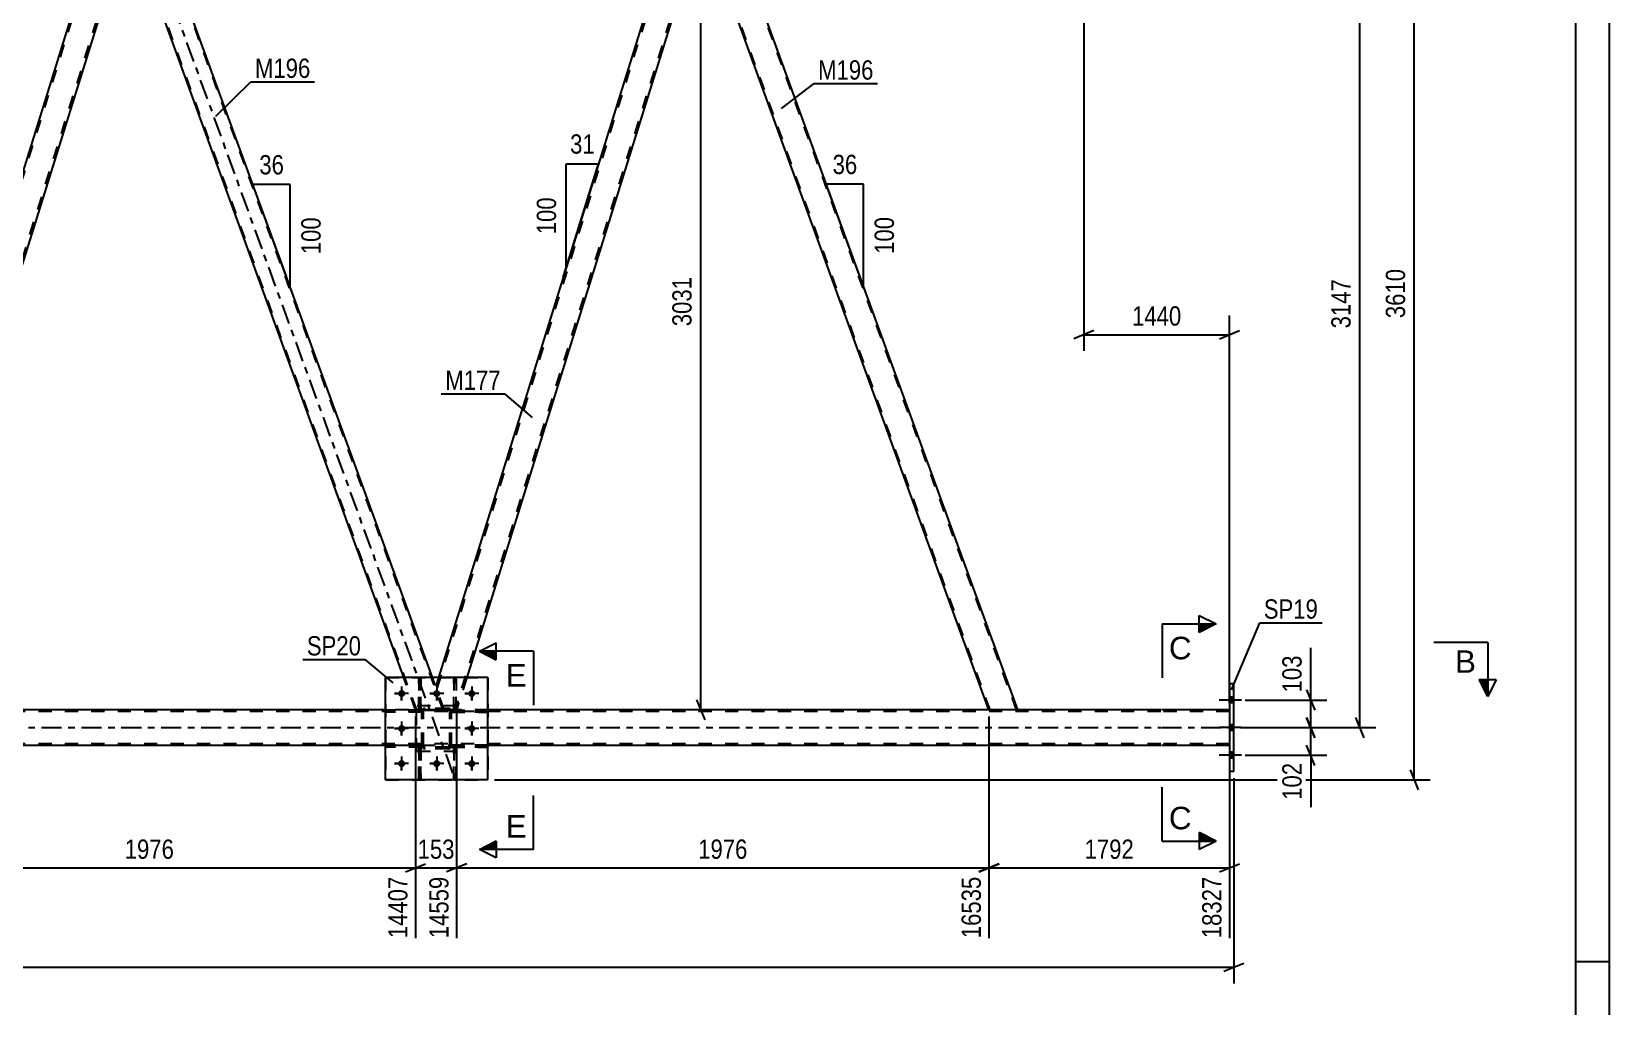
# Model space of a CAD drawing. Header units: millimetres. Extents: x 0 to 841, y 0 to 594.
# Drawn here: x 606.8 to 841, y 291.4 to 436.1 of the extents above; entities that cross this region are included whole.
import ezdxf

# ---------------------------------------------------------------- set-up
doc = ezdxf.new("R2010")
doc.units = ezdxf.units.MM
doc.linetypes.add('DXK_LINE_DOT2', pattern=[3.9198, 1.9599, -1.9599])
doc.linetypes.add('DXK_LINE_DOT3', pattern=[5.9187, 2.979, -0.9799, 0.9799, -0.9799])
doc.styles.add('Arial', font='ARIAL.TTF', dxfattribs={"height": 0.2})
doc.styles.add('Arial Narrow', font='ARIALN.TTF', dxfattribs={"height": 0.2})

# ---------------------------------------------------------------- blocks, each defined once
blk = doc.blocks.new('Unknown-814748510-1133')
at = {"color": 5, "linetype": 'Continuous'}
for p, q in [((841, 0), (841, 594)), ((836, 5), (836, 589)), ((841, 298), (836, 298))]:
    blk.add_line(p, q, dxfattribs=at)
blk = doc.blocks.new('Part-814748510-3382 - 3016')
at = {"color": 2, "linetype": 'Continuous'}
for p, q in [((709.03, 456.64), (704.77, 456.64)), ((753.15, 335.42), (709.03, 456.64)), ((748.89, 335.42), (706.3, 452.44))]:
    blk.add_line(p, q, dxfattribs=at)
at = {"color": 7, "linetype": 'DXK_LINE_DOT2'}
for p, q in [((704.77, 456.64), (706.3, 452.44)), ((749.06, 335.42), (704.94, 456.64)), ((752.98, 335.42), (708.86, 456.64)), ((748.89, 335.42), (753.15, 335.42))]:
    blk.add_line(p, q, dxfattribs=at)
blk = doc.blocks.new('Part-814748510-3115 - 3016')
at = {"color": 7, "linetype": 'DXK_LINE_DOT2'}
for p, q in [((674.5, 330.2), (669.1, 330.2)), ((669.1, 330.2), (669.1, 329.88)), ((669.1, 329.88), (674.5, 329.88)), ((669.7, 329.88), (669.7, 330.2)), ((674.5, 329.88), (674.5, 330.2))]:
    blk.add_line(p, q, dxfattribs=at)
blk = doc.blocks.new('Part-814748510-3243 - 3016')
at = {"color": 7, "linetype": 'DXK_LINE_DOT2'}
for p, q in [((664.57, 329.87), (664.25, 329.87)), ((664.25, 329.87), (664.25, 325.04)), ((664.25, 329.27), (664.57, 329.27)), ((664.57, 325.04), (664.57, 329.87)), ((664.25, 325.04), (664.57, 325.04))]:
    blk.add_line(p, q, dxfattribs=at)
blk = doc.blocks.new('Part-814748510-3356 - 3016')
at = {"color": 7, "linetype": 'DXK_LINE_DOT2'}
for p, q in [((669.45, 335.39), (669.45, 340.24)), ((669.45, 340.24), (669.77, 340.24)), ((669.77, 340.24), (669.77, 335.39)), ((669.45, 335.99), (669.77, 335.99)), ((669.77, 335.39), (669.45, 335.39))]:
    blk.add_line(p, q, dxfattribs=at)
blk = doc.blocks.new('Part-814748510-3350 - 3016')
at = {"color": 7, "linetype": 'DXK_LINE_DOT2'}
for p, q in [((669.45, 325.04), (669.45, 329.87)), ((669.45, 329.87), (669.77, 329.87)), ((669.45, 329.27), (669.77, 329.27)), ((669.77, 329.87), (669.77, 325.04)), ((669.77, 325.04), (669.45, 325.04))]:
    blk.add_line(p, q, dxfattribs=at)
blk = doc.blocks.new('Part-814748510-3233 - 3016')
at = {"color": 7, "linetype": 'DXK_LINE_DOT2'}
for p, q in [((664.7, 335.4), (659.3, 335.4)), ((659.3, 335.08), (659.3, 335.4)), ((664.7, 335.08), (659.3, 335.08)), ((664.1, 335.08), (664.1, 335.4)), ((664.7, 335.4), (664.7, 335.08))]:
    blk.add_line(p, q, dxfattribs=at)
blk = doc.blocks.new('Part-814748510-3234 - 3016')
at = {"color": 7, "linetype": 'DXK_LINE_DOT2'}
for p, q in [((664.7, 330.2), (659.3, 330.2)), ((659.3, 329.88), (659.3, 330.2)), ((664.7, 329.88), (659.3, 329.88)), ((664.1, 329.88), (664.1, 330.2)), ((664.7, 330.2), (664.7, 329.88))]:
    blk.add_line(p, q, dxfattribs=at)
blk = doc.blocks.new('Part-814748510-3237 - 3016')
at = {"color": 2, "linetype": 'Continuous'}
blk.add_line((664.57, 340.24), (664.25, 340.24), dxfattribs=at)
at = {"color": 7, "linetype": 'DXK_LINE_DOT2'}
for p, q in [((664.25, 340.24), (664.25, 335.39)), ((664.57, 335.39), (664.57, 340.24)), ((664.25, 335.99), (664.57, 335.99)), ((664.25, 335.39), (664.57, 335.39))]:
    blk.add_line(p, q, dxfattribs=at)
blk = doc.blocks.new('Part-814748510-3240 - 3016')
at = {"color": 2, "linetype": 'Continuous'}
blk.add_line((669.77, 340.24), (669.45, 340.24), dxfattribs=at)
at = {"color": 7, "linetype": 'DXK_LINE_DOT2'}
for p, q in [((669.45, 340.24), (669.45, 335.39)), ((669.77, 335.39), (669.77, 340.24)), ((669.45, 335.99), (669.77, 335.99)), ((669.45, 335.39), (669.77, 335.39))]:
    blk.add_line(p, q, dxfattribs=at)
blk = doc.blocks.new('Part-814748510-3244 - 3016')
at = {"color": 7, "linetype": 'DXK_LINE_DOT2'}
for p, q in [((674.5, 335.4), (669.1, 335.4)), ((669.1, 335.4), (669.1, 335.08)), ((669.1, 335.08), (674.5, 335.08)), ((669.7, 335.08), (669.7, 335.4)), ((674.5, 335.08), (674.5, 335.4))]:
    blk.add_line(p, q, dxfattribs=at)
blk = doc.blocks.new('Part-814748510-3249 - 3016')
at = {"color": 2, "linetype": 'Continuous'}
for p, q in [((674.5, 340.24), (659.3, 340.24)), ((659.3, 325.04), (659.3, 340.24)), ((674.5, 325.04), (674.5, 340.24)), ((674.5, 325.04), (659.3, 325.04))]:
    blk.add_line(p, q, dxfattribs=at)
blk = doc.blocks.new('Part-814748510-3250 - 3016')
at = {"color": 7, "linetype": 'DXK_LINE_DOT2'}
for p, q in [((669.1, 335.08), (669.1, 335.4)), ((669.1, 335.4), (674.5, 335.4)), ((674.5, 335.08), (669.1, 335.08)), ((669.7, 335.08), (669.7, 335.4)), ((674.5, 335.4), (674.5, 335.08))]:
    blk.add_line(p, q, dxfattribs=at)
blk = doc.blocks.new('Bolt-814748510-3251 - 3016')
at = {"linetype": 'Continuous'}
for points in [[(784.6, 337.32), (784.6, 336.44), (785.24, 336.44), (785.24, 337.32)], [(784.6, 337.32), (784.6, 336.44), (785.24, 336.44), (785.24, 337.32)], [(784.6, 337.32), (784.6, 336.44), (785.24, 336.44), (785.24, 337.32)], [(784.6, 333.22), (784.6, 332.34), (785.24, 332.34), (785.24, 333.22)], [(784.6, 333.22), (784.6, 332.34), (785.24, 332.34), (785.24, 333.22)], [(784.6, 329.12), (784.6, 328.24), (785.24, 328.24), (785.24, 329.12)], [(784.6, 329.12), (784.6, 328.24), (785.24, 328.24), (785.24, 329.12)], [(784.6, 329.12), (784.6, 328.24), (785.24, 328.24), (785.24, 329.12)]]:
    blk.add_hatch(color=1, dxfattribs=at).paths.add_polyline_path(points)
at = {"color": 1, "linetype": 'Continuous'}
for p, q in [((785.24, 337.32), (784.6, 337.32)), ((785.24, 337.32), (784.6, 337.32)), ((785.24, 337.32), (784.6, 337.32)), ((786.4, 336.88), (783.08, 336.88)), ((786.4, 336.88), (783.08, 336.88)), ((786.4, 336.88), (783.08, 336.88)), ((785.24, 336.44), (784.6, 336.44)), ((785.24, 336.44), (784.6, 336.44)), ((785.24, 336.44), (784.6, 336.44)), ((786.4, 332.78), (783.08, 332.78)), ((786.4, 332.78), (783.08, 332.78)), ((785.24, 333.22), (784.6, 333.22)), ((785.24, 333.22), (784.6, 333.22)), ((785.24, 332.34), (784.6, 332.34)), ((785.24, 332.34), (784.6, 332.34)), ((786.4, 328.68), (783.08, 328.68)), ((786.4, 328.68), (783.08, 328.68)), ((786.4, 328.68), (783.08, 328.68)), ((785.24, 329.12), (784.6, 329.12)), ((785.24, 329.12), (784.6, 329.12)), ((785.24, 329.12), (784.6, 329.12)), ((785.24, 328.24), (784.6, 328.24)), ((785.24, 328.24), (784.6, 328.24)), ((785.24, 328.24), (784.6, 328.24))]:
    blk.add_line(p, q, dxfattribs=at)
blk = doc.blocks.new('Part-814748510-3259 - 3016')
at = {"color": 7, "linetype": 'DXK_LINE_DOT3'}
blk.add_line((669.31, 326.02), (618.35, 466.04), dxfattribs=at)
at = {"color": 2, "linetype": 'Continuous'}
for p, q in [((623.89, 456.64), (619.64, 456.64)), ((666.26, 340.24), (623.89, 456.64)), ((662.01, 340.24), (621.17, 452.44))]:
    blk.add_line(p, q, dxfattribs=at)
at = {"color": 7, "linetype": 'DXK_LINE_DOT2'}
for p, q in [((619.64, 456.64), (621.17, 452.44)), ((663.93, 335.42), (619.81, 456.64)), ((667.85, 335.42), (623.72, 456.64)), ((663.76, 335.42), (662.01, 340.24)), ((668.02, 335.42), (666.26, 340.24)), ((668.02, 335.42), (663.76, 335.42))]:
    blk.add_line(p, q, dxfattribs=at)
blk = doc.blocks.new('Part-814748510-3260 - 3016')
at = {"color": 7, "linetype": 'DXK_LINE_DOT2'}
for p, q in [((664.7, 335.4), (659.3, 335.4)), ((659.3, 335.4), (659.3, 335.08)), ((664.7, 335.08), (659.3, 335.08)), ((664.1, 335.08), (664.1, 335.4)), ((664.7, 335.08), (664.7, 335.4))]:
    blk.add_line(p, q, dxfattribs=at)
blk = doc.blocks.new('Part-814748510-3265 - 3016')
at = {"color": 7, "linetype": 'DXK_LINE_DOT2'}
for p, q in [((669.1, 329.88), (669.1, 330.2)), ((669.1, 330.2), (674.5, 330.2)), ((674.5, 329.88), (669.1, 329.88)), ((669.7, 329.88), (669.7, 330.2)), ((674.5, 330.2), (674.5, 329.88))]:
    blk.add_line(p, q, dxfattribs=at)
blk = doc.blocks.new('Part-814748510-3266 - 3016')
at = {"color": 7, "linetype": 'DXK_LINE_DOT2'}
for p, q in [((659.3, 340.24), (674.5, 340.24)), ((659.3, 340.24), (659.3, 325.04)), ((674.5, 340.24), (674.5, 325.04)), ((659.3, 325.04), (674.5, 325.04))]:
    blk.add_line(p, q, dxfattribs=at)
blk = doc.blocks.new('Part-814748510-3294 - 3016')
at = {"color": 7, "linetype": 'DXK_LINE_DOT2'}
for p, q in [((774.38, 335.18), (99.23, 335.18)), ((674.5, 335.42), (659.3, 335.42)), ((784.6, 335.18), (774.48, 335.18)), ((784.6, 335.42), (784.6, 330.14)), ((774.38, 330.38), (99.23, 330.38)), ((784.6, 330.38), (774.48, 330.38)), ((674.5, 330.14), (659.3, 330.14))]:
    blk.add_line(p, q, dxfattribs=at)
at = {"color": 2, "linetype": 'Continuous'}
for p, q in [((659.3, 335.42), (504.23, 335.42)), ((774.38, 335.42), (674.5, 335.42)), ((784.6, 335.42), (774.48, 335.42)), ((659.3, 330.14), (504.23, 330.14)), ((774.38, 330.14), (674.5, 330.14)), ((784.6, 330.14), (774.48, 330.14))]:
    blk.add_line(p, q, dxfattribs=at)
at = {"color": 7, "linetype": 'DXK_LINE_DOT3'}
for p, q in [((99.23, 332.78), (774.38, 332.78)), ((774.48, 332.78), (784.6, 332.78))]:
    blk.add_line(p, q, dxfattribs=at)
blk = doc.blocks.new('Part-814748510-3430 - 3016')
at = {"color": 2, "linetype": 'Continuous'}
for p, q in [((785.24, 339.28), (784.6, 339.28)), ((784.6, 339.28), (784.6, 326.28)), ((785.24, 326.28), (785.24, 339.28)), ((785.24, 326.28), (784.6, 326.28))]:
    blk.add_line(p, q, dxfattribs=at)
blk = doc.blocks.new('Part-814748510-3310 - 3016')
at = {"color": 7, "linetype": 'DXK_LINE_DOT2'}
for p, q in [((664.7, 330.2), (659.3, 330.2)), ((659.3, 330.2), (659.3, 329.88)), ((664.7, 329.88), (659.3, 329.88)), ((664.1, 329.88), (664.1, 330.2)), ((664.7, 329.88), (664.7, 330.2))]:
    blk.add_line(p, q, dxfattribs=at)
blk = doc.blocks.new('Part-814748510-3336 - 3016')
at = {"color": 7, "linetype": 'DXK_LINE_DOT2'}
for p, q in [((664.7, 335.16), (664.74, 335.34)), ((664.74, 335.34), (664.7, 335.16)), ((664.7, 330.12), (664.7, 335.16)), ((664.94, 335.16), (664.96, 335.25)), ((664.94, 330.12), (664.94, 335.16)), ((664.96, 335.25), (665.01, 335.33)), ((665, 335.6), (665.18, 335.64)), ((665.18, 335.64), (665, 335.6)), ((665.01, 335.33), (665.09, 335.38)), ((665.09, 335.38), (665.18, 335.4)), ((668.62, 335.64), (665.18, 335.64)), ((665.18, 335.4), (668.62, 335.4)), ((668.62, 335.64), (668.8, 335.6)), ((668.8, 335.6), (668.62, 335.64)), ((668.62, 335.4), (668.71, 335.38)), ((668.71, 335.38), (668.79, 335.33)), ((668.79, 335.33), (668.84, 335.25)), ((668.84, 335.25), (668.86, 335.16)), ((668.86, 330.12), (668.86, 335.16)), ((669.06, 335.34), (669.1, 335.16)), ((669.1, 335.16), (669.06, 335.34)), ((669.1, 330.12), (669.1, 335.16)), ((664.74, 329.93), (664.7, 330.12)), ((664.7, 330.12), (664.74, 329.93)), ((664.96, 330.03), (664.94, 330.12)), ((665.01, 329.95), (664.96, 330.03)), ((665.18, 329.64), (665, 329.67)), ((665, 329.67), (665.18, 329.64)), ((665.09, 329.9), (665.01, 329.95)), ((665.18, 329.88), (665.09, 329.9)), ((668.62, 329.88), (665.18, 329.88)), ((668.62, 329.64), (665.18, 329.64)), ((668.71, 329.9), (668.62, 329.88)), ((668.8, 329.67), (668.62, 329.64)), ((668.62, 329.64), (668.8, 329.67)), ((668.79, 329.95), (668.71, 329.9)), ((668.84, 330.03), (668.79, 329.95)), ((668.86, 330.12), (668.84, 330.03)), ((669.1, 330.12), (669.06, 329.93)), ((669.06, 329.93), (669.1, 330.12))]:
    blk.add_line(p, q, dxfattribs=at)
at = {"color": 7, "linetype": 'DXK_LINE_DOT3'}
blk.add_line((666.9, 332.64), (666.9, 332.64), dxfattribs=at)
at = {"color": 7, "linetype": 'DXK_LINE_DOT2'}
for centre, start, end in [((665.18, 335.16), 112.5, 157.5), ((665.18, 335.16), 112.5, 157.5), ((668.62, 335.16), 22.5, 67.5), ((668.62, 335.16), 22.5, 67.5), ((665.18, 330.12), 202.5, 247.5), ((665.18, 330.12), 202.5, 247.5), ((668.62, 330.12), 292.5, 337.5), ((668.62, 330.12), 292.5, 337.5)]:
    blk.add_arc(centre, 0.48, start, end, dxfattribs=at)
blk = doc.blocks.new('Part-814748510-3353 - 3016')
at = {"color": 7, "linetype": 'DXK_LINE_DOT2'}
for p, q in [((664.25, 325.04), (664.25, 329.87)), ((664.25, 329.87), (664.57, 329.87)), ((664.25, 329.27), (664.57, 329.27)), ((664.57, 329.87), (664.57, 325.04)), ((664.57, 325.04), (664.25, 325.04))]:
    blk.add_line(p, q, dxfattribs=at)
blk = doc.blocks.new('Part-814748510-3359 - 3016')
at = {"color": 7, "linetype": 'DXK_LINE_DOT2'}
for p, q in [((664.25, 335.39), (664.25, 340.24)), ((664.25, 340.24), (664.57, 340.24)), ((664.57, 340.24), (664.57, 335.39)), ((664.25, 335.99), (664.57, 335.99)), ((664.57, 335.39), (664.25, 335.39))]:
    blk.add_line(p, q, dxfattribs=at)
blk = doc.blocks.new('Part-814748510-3377 - 3016')
at = {"color": 2, "linetype": 'Continuous'}
for p, q in [((618.32, 456.64), (581.62, 338.89)), ((619.64, 456.64), (618.32, 456.64)), ((621.17, 452.44), (619.64, 456.64)), ((621.19, 452.39), (584.73, 335.42)), ((582.88, 335.42), (581.64, 338.84))]:
    blk.add_line(p, q, dxfattribs=at)
at = {"color": 7, "linetype": 'DXK_LINE_DOT2'}
for p, q in [((618.57, 456.64), (581.75, 338.52)), ((621.05, 452.76), (584.47, 335.42)), ((621.19, 452.39), (621.17, 452.44)), ((621.19, 452.39), (621.17, 452.44)), ((581.62, 338.89), (581.64, 338.84)), ((584.73, 335.42), (582.88, 335.42))]:
    blk.add_line(p, q, dxfattribs=at)
blk = doc.blocks.new('Part-814748510-3392 - 3016')
at = {"color": 7, "linetype": 'DXK_LINE_DOT2'}
for p, q in [((703.71, 456.64), (666.89, 338.52)), ((706.18, 452.76), (669.61, 335.42)), ((706.32, 452.39), (706.3, 452.44)), ((706.32, 452.39), (706.3, 452.44)), ((667.17, 340.24), (666.75, 338.89)), ((671.36, 340.24), (669.86, 335.42)), ((668.02, 335.42), (666.75, 338.89)), ((669.86, 335.42), (668.02, 335.42))]:
    blk.add_line(p, q, dxfattribs=at)
at = {"color": 2, "linetype": 'Continuous'}
for p, q in [((703.45, 456.64), (667.17, 340.24)), ((704.77, 456.64), (703.45, 456.64)), ((706.3, 452.44), (704.77, 456.64)), ((706.32, 452.39), (671.36, 340.24))]:
    blk.add_line(p, q, dxfattribs=at)
blk = doc.blocks.new('Part-814748510-3422 - 3016')
at = {"color": 7, "linetype": 'DXK_LINE_DOT2'}
for p, q in [((664.7, 335.18), (664.74, 335.34)), ((664.74, 335.34), (664.7, 335.18)), ((664.7, 335.16), (664.7, 335.18)), ((664.7, 335.18), (664.7, 335.16)), ((664.7, 330.12), (664.7, 335.16)), ((664.94, 335.16), (664.96, 335.25)), ((664.94, 335.18), (664.94, 335.16)), ((664.94, 330.12), (664.94, 335.16)), ((664.96, 335.25), (665.01, 335.33)), ((665, 335.6), (665.18, 335.64)), ((665.18, 335.64), (665, 335.6)), ((665.01, 335.33), (665.09, 335.38)), ((665.09, 335.38), (665.18, 335.4)), ((668.62, 335.64), (665.18, 335.64)), ((665.18, 335.4), (668.62, 335.4)), ((668.62, 335.64), (668.8, 335.6)), ((668.8, 335.6), (668.62, 335.64)), ((668.62, 335.4), (668.71, 335.38)), ((668.71, 335.38), (668.79, 335.33)), ((668.79, 335.33), (668.84, 335.25)), ((668.86, 335.16), (668.84, 335.25)), ((668.85, 335.18), (668.86, 335.16)), ((668.86, 330.12), (668.86, 335.16)), ((669.06, 335.34), (669.09, 335.18)), ((669.09, 335.18), (669.06, 335.34)), ((669.09, 335.18), (669.1, 335.16)), ((669.1, 335.16), (669.09, 335.18)), ((669.1, 330.12), (669.1, 335.16)), ((664.74, 329.93), (664.7, 330.12)), ((664.7, 330.12), (664.74, 329.93)), ((664.96, 330.03), (664.94, 330.12)), ((665.01, 329.95), (664.96, 330.03)), ((665.18, 329.64), (665, 329.67)), ((665, 329.67), (665.18, 329.64)), ((665.09, 329.9), (665.01, 329.95)), ((665.18, 329.88), (665.09, 329.9)), ((668.62, 329.88), (665.18, 329.88)), ((668.62, 329.64), (665.18, 329.64)), ((668.71, 329.9), (668.62, 329.88)), ((668.8, 329.67), (668.62, 329.64)), ((668.62, 329.64), (668.8, 329.67)), ((668.79, 329.95), (668.71, 329.9)), ((668.84, 330.03), (668.79, 329.95)), ((668.86, 330.12), (668.84, 330.03)), ((669.1, 330.12), (669.06, 329.93)), ((669.06, 329.93), (669.1, 330.12))]:
    blk.add_line(p, q, dxfattribs=at)
at = {"color": 7, "linetype": 'DXK_LINE_DOT3'}
blk.add_line((666.9, 332.64), (666.9, 332.64), dxfattribs=at)
at = {"color": 7, "linetype": 'DXK_LINE_DOT2'}
for centre, start, end in [((665.18, 335.16), 112.5, 157.5), ((665.18, 335.16), 112.5, 157.5), ((668.62, 335.16), 22.5, 67.5), ((668.62, 335.16), 22.5, 67.5), ((665.18, 330.12), 202.5, 247.5), ((665.18, 330.12), 202.5, 247.5), ((668.62, 330.12), 292.5, 337.5), ((668.62, 330.12), 292.5, 337.5)]:
    blk.add_arc(centre, 0.48, start, end, dxfattribs=at)
blk = doc.blocks.new('Part-814748510-3423 - 3016')
at = {"color": 7, "linetype": 'DXK_LINE_DOT2'}
for p, q in [((669.9, 336.04), (663.9, 336.04)), ((663.9, 329.24), (663.9, 336.04)), ((669.9, 329.24), (669.9, 336.04)), ((669.9, 329.24), (663.9, 329.24))]:
    blk.add_line(p, q, dxfattribs=at)
blk = doc.blocks.new('Part-814748510-3424 - 3016')
at = {"color": 7, "linetype": 'DXK_LINE_DOT2'}
for p, q in [((669.9, 336.04), (663.9, 336.04)), ((663.9, 329.24), (663.9, 336.04)), ((669.9, 329.24), (669.9, 336.04)), ((669.9, 329.24), (663.9, 329.24))]:
    blk.add_line(p, q, dxfattribs=at)
blk = doc.blocks.new('Bolt-814748510-3434 - 3016')
at = {"color": 1, "linetype": 'Continuous'}
for p, q in [((660.66, 337.84), (661.35, 337.84)), ((661.7, 338.88), (661.7, 338.19)), ((661.7, 336.8), (661.7, 337.49)), ((662.74, 337.84), (662.05, 337.84)), ((665.86, 337.84), (666.55, 337.84)), ((666.9, 338.88), (666.9, 338.19)), ((666.9, 336.8), (666.9, 337.49)), ((667.94, 337.84), (667.25, 337.84)), ((671.06, 337.84), (671.75, 337.84)), ((672.1, 338.88), (672.1, 338.19)), ((672.1, 336.8), (672.1, 337.49)), ((673.14, 337.84), (672.45, 337.84)), ((660.66, 332.64), (661.35, 332.64)), ((661.7, 333.68), (661.7, 332.99)), ((662.74, 332.64), (662.05, 332.64)), ((671.06, 332.64), (671.75, 332.64)), ((672.1, 333.68), (672.1, 332.99)), ((673.14, 332.64), (672.45, 332.64)), ((661.7, 331.6), (661.7, 332.29)), ((672.1, 331.6), (672.1, 332.29)), ((661.7, 328.48), (661.7, 327.79)), ((666.9, 328.48), (666.9, 327.79)), ((672.1, 328.48), (672.1, 327.79)), ((660.66, 327.44), (661.35, 327.44)), ((661.7, 326.4), (661.7, 327.09)), ((662.74, 327.44), (662.05, 327.44)), ((665.86, 327.44), (666.55, 327.44)), ((666.9, 326.4), (666.9, 327.09)), ((667.94, 327.44), (667.25, 327.44)), ((671.06, 327.44), (671.75, 327.44)), ((672.1, 326.4), (672.1, 327.09)), ((673.14, 327.44), (672.45, 327.44))]:
    blk.add_line(p, q, dxfattribs=at)
blk = doc.blocks.new('Bolt-814748510-3435 - 3016')
at = {"linetype": 'Continuous'}
for points in [[(662.22, 337.84, -1), (661.18, 337.84, -1)], [(667.42, 337.84, -1), (666.38, 337.84, -1)], [(672.62, 337.84, -1), (671.58, 337.84, -1)], [(662.22, 332.64, -1), (661.18, 332.64, -1)], [(672.62, 332.64, -1), (671.58, 332.64, -1)], [(662.22, 327.44, -1), (661.18, 327.44, -1)], [(667.42, 327.44, -1), (666.38, 327.44, -1)], [(672.62, 327.44, -1), (671.58, 327.44, -1)]]:
    blk.add_hatch(color=1, dxfattribs=at).paths.add_polyline_path(points)
at = {"color": 1, "linetype": 'Continuous'}
for p, q in [((662.74, 337.84), (660.66, 337.84)), ((661.7, 338.88), (661.7, 336.8)), ((667.94, 337.84), (665.86, 337.84)), ((666.9, 338.88), (666.9, 336.8)), ((673.14, 337.84), (671.06, 337.84)), ((672.1, 338.88), (672.1, 336.8)), ((662.74, 332.64), (660.66, 332.64)), ((661.7, 333.68), (661.7, 331.6)), ((673.14, 332.64), (671.06, 332.64)), ((672.1, 333.68), (672.1, 331.6)), ((661.7, 328.48), (661.7, 326.4)), ((666.9, 328.48), (666.9, 326.4)), ((672.1, 328.48), (672.1, 326.4)), ((662.74, 327.44), (660.66, 327.44)), ((667.94, 327.44), (665.86, 327.44)), ((673.14, 327.44), (671.06, 327.44))]:
    blk.add_line(p, q, dxfattribs=at)
blk = doc.blocks.new('Part-814748510-3438 - 3016')
at = {"color": 7, "linetype": 'DXK_LINE_DOT2'}
for p, q in [((669.77, 329.87), (669.45, 329.87)), ((669.45, 329.87), (669.45, 325.04)), ((669.45, 329.27), (669.77, 329.27)), ((669.77, 325.04), (669.77, 329.87)), ((669.45, 325.04), (669.77, 325.04))]:
    blk.add_line(p, q, dxfattribs=at)
blk = doc.blocks.new('AngleDimension-814748510-16600 - 3016')
at = {"color": 7, "linetype": 'Continuous'}
for p, q in [((644.6, 399.75), (639.63, 413.42)), ((645.17, 413.42), (639.63, 413.42)), ((645.17, 398.2), (639.63, 413.42)), ((645.17, 398.2), (645.17, 413.42))]:
    blk.add_line(p, q, dxfattribs=at)
at = {"color": 0}
for points in [[(644.82, 414.32), (644.82, 418.52), (639.97, 418.52), (639.97, 414.32)], [(650.27, 409.15), (646.07, 409.15), (646.07, 402.47), (650.27, 402.47)]]:
    blk.add_wipeout(points, dxfattribs=at)
at = {"color": 3, "style": 'Arial Narrow'}
blk.add_text('36', height=2.863, dxfattribs=at).set_placement((640.57, 414.92))
blk.add_text('100', height=2.863, rotation=90.0002, dxfattribs=at).set_placement((649.67, 403.07))
blk = doc.blocks.new('StraightDimension-814748510-3924 - 3016')
at = {"color": 7, "linetype": 'Continuous'}
for p, q in [((663.76, 334.42), (663.76, 301.52)), ((669.86, 334.42), (669.86, 301.52)), ((662.26, 311.36), (665.26, 312.56)), ((663.76, 311.96), (669.86, 311.96)), ((671.36, 312.56), (668.36, 311.36))]:
    blk.add_line(p, q, dxfattribs=at)
at = {"color": 0}
blk.add_wipeout([(670.15, 312.71), (670.15, 316.91), (663.47, 316.91), (663.47, 312.71)], dxfattribs=at)
at = {"color": 0, "linetype": 'Continuous'}
blk.add_wipeout([(669.26, 311.26), (665.06, 311.26), (665.06, 300.92), (669.26, 300.92)], dxfattribs=at)
at = {"color": 3, "style": 'Arial Narrow'}
blk.add_text('153', height=2.863, dxfattribs=at).set_placement((664.07, 313.31))
at = {"color": 3, "linetype": 'Continuous', "style": 'Arial Narrow'}
blk.add_text('14559', height=2.863, rotation=90.0002, dxfattribs=at).set_placement((668.66, 301.52))
blk = doc.blocks.new('AngleDimension-814748510-16614 - 3016')
at = {"color": 7, "linetype": 'Continuous'}
for p, q in [((730.28, 413.47), (724.74, 413.47)), ((730.28, 398.25), (724.74, 413.47)), ((730.28, 398.25), (730.28, 413.47)), ((731.13, 395.92), (730.28, 398.25))]:
    blk.add_line(p, q, dxfattribs=at)
at = {"color": 0}
for points in [[(729.94, 414.37), (729.94, 418.57), (725.08, 418.57), (725.08, 414.37)], [(735.38, 409.2), (731.18, 409.2), (731.18, 402.52), (735.38, 402.52)]]:
    blk.add_wipeout(points, dxfattribs=at)
at = {"color": 3, "style": 'Arial Narrow'}
blk.add_text('36', height=2.863, dxfattribs=at).set_placement((725.68, 414.97))
blk.add_text('100', height=2.863, rotation=90.0002, dxfattribs=at).set_placement((734.78, 403.12))
blk = doc.blocks.new('AngleDimension-814748510-3532 - 3016')
at = {"color": 7, "linetype": 'Continuous'}
for p, q in [((686.12, 416.5), (690.94, 416.5)), ((686.12, 401.04), (690.94, 416.5)), ((686.12, 401.04), (686.12, 416.5)), ((685.69, 399.64), (686.12, 401.04))]:
    blk.add_line(p, q, dxfattribs=at)
at = {"color": 0}
for points in [[(690.96, 417.4), (690.96, 421.6), (686.11, 421.6), (686.11, 417.4)], [(685.22, 412.11), (681.02, 412.11), (681.02, 405.43), (685.22, 405.43)]]:
    blk.add_wipeout(points, dxfattribs=at)
at = {"color": 3, "style": 'Arial Narrow'}
blk.add_text('31', height=2.863, dxfattribs=at).set_placement((686.71, 418))
blk.add_text('100', height=2.863, rotation=90.0002, dxfattribs=at).set_placement((684.62, 406.03))
blk = doc.blocks.new('StraightDimension-814748510-17336 - 3016')
at = {"color": 7, "linetype": 'Continuous'}
for p, q in [((796.05, 338.38), (797.25, 335.38)), ((786.93, 336.88), (799.05, 336.88)), ((796.65, 332.78), (796.65, 336.88)), ((786.93, 332.78), (799.05, 332.78)), ((797.25, 331.28), (796.05, 334.28))]:
    blk.add_line(p, q, dxfattribs=at)
at = {"color": 0}
blk.add_wipeout([(795.9, 344.09), (791.7, 344.09), (791.7, 337.41), (795.9, 337.41)], dxfattribs=at)
at = {"color": 7, "linetype": 'Continuous'}
blk.add_line((796.65, 336.88), (796.65, 344.62), dxfattribs=at)
blk.add_line((796.65, 336.88), (796.65, 344.62), dxfattribs=at)
at = {"color": 3, "style": 'Arial Narrow'}
blk.add_text('103', height=2.863, rotation=90.0002, dxfattribs=at).set_placement((795.3, 338.01))
blk = doc.blocks.new('StraightDimension-814748510-3702 - 3016')
at = {"color": 7, "linetype": 'Continuous'}
for p, q in [((804.52, 457.14), (803.32, 460.14)), ((764.62, 458.64), (806.32, 458.64)), ((803.92, 332.78), (803.92, 458.64)), ((786.24, 332.78), (806.32, 332.78)), ((803.32, 334.28), (804.52, 331.28))]:
    blk.add_line(p, q, dxfattribs=at)
at = {"color": 0}
blk.add_wipeout([(803.17, 399.97), (798.97, 399.97), (798.97, 391.46), (803.17, 391.46)], dxfattribs=at)
at = {"color": 3, "style": 'Arial Narrow'}
blk.add_text('3147', height=2.863, rotation=90.0002, dxfattribs=at).set_placement((802.57, 392.06))
blk = doc.blocks.new('StraightDimension-814748510-3905 - 3016')
at = {"color": 7, "linetype": 'Continuous'}
for p, q in [((584.73, 334.42), (584.73, 301.52)), ((663.76, 334.42), (663.76, 301.52)), ((586.23, 312.56), (583.23, 311.36)), ((584.73, 311.96), (663.76, 311.96)), ((662.26, 311.36), (665.26, 312.56))]:
    blk.add_line(p, q, dxfattribs=at)
at = {"color": 0}
blk.add_wipeout([(628.5, 312.71), (628.5, 316.91), (619.99, 316.91), (619.99, 312.71)], dxfattribs=at)
at = {"color": 0, "linetype": 'Continuous'}
blk.add_wipeout([(663.16, 311.26), (658.96, 311.26), (658.96, 300.92), (663.16, 300.92)], dxfattribs=at)
at = {"color": 3, "style": 'Arial Narrow'}
blk.add_text('1976', height=2.863, dxfattribs=at).set_placement((620.59, 313.31))
at = {"color": 3, "linetype": 'Continuous', "style": 'Arial Narrow'}
blk.add_text('14407', height=2.863, rotation=90.0002, dxfattribs=at).set_placement((662.56, 301.52))
blk = doc.blocks.new('StraightDimension-814748510-3943 - 3016')
at = {"color": 7, "linetype": 'Continuous'}
for p, q in [((669.86, 334.42), (669.86, 301.52)), ((748.89, 334.42), (748.89, 301.52)), ((671.36, 312.56), (668.36, 311.36)), ((669.86, 311.96), (748.89, 311.96)), ((747.39, 311.36), (750.39, 312.56))]:
    blk.add_line(p, q, dxfattribs=at)
at = {"color": 0}
blk.add_wipeout([(713.63, 312.71), (713.63, 316.91), (705.12, 316.91), (705.12, 312.71)], dxfattribs=at)
at = {"color": 0, "linetype": 'Continuous'}
blk.add_wipeout([(748.29, 311.26), (744.09, 311.26), (744.09, 300.92), (748.29, 300.92)], dxfattribs=at)
at = {"color": 3, "style": 'Arial Narrow'}
blk.add_text('1976', height=2.863, dxfattribs=at).set_placement((705.72, 313.31))
at = {"color": 3, "linetype": 'Continuous', "style": 'Arial Narrow'}
blk.add_text('16535', height=2.863, rotation=90.0002, dxfattribs=at).set_placement((747.69, 301.52))
blk = doc.blocks.new('StraightDimension-814748510-3962 - 3016')
at = {"color": 7, "linetype": 'Continuous'}
for p, q in [((748.89, 334.42), (748.89, 301.52)), ((784.6, 329.14), (784.6, 301.52)), ((750.39, 312.56), (747.39, 311.36)), ((748.89, 311.96), (784.6, 311.96)), ((783.1, 311.36), (786.1, 312.56))]:
    blk.add_line(p, q, dxfattribs=at)
at = {"color": 0}
blk.add_wipeout([(771, 312.71), (771, 316.91), (762.49, 316.91), (762.49, 312.71)], dxfattribs=at)
at = {"color": 0, "linetype": 'Continuous'}
blk.add_wipeout([(784, 311.26), (779.8, 311.26), (779.8, 300.92), (784, 300.92)], dxfattribs=at)
at = {"color": 3, "style": 'Arial Narrow'}
blk.add_text('1792', height=2.863, dxfattribs=at).set_placement((763.09, 313.31))
at = {"color": 3, "linetype": 'Continuous', "style": 'Arial Narrow'}
blk.add_text('18327', height=2.863, rotation=90.0002, dxfattribs=at).set_placement((783.4, 301.52))
blk = doc.blocks.new('StraightDimension-814748510-4030 - 3016')
at = {"color": 7, "linetype": 'Continuous'}
for p, q in [((785.24, 325.28), (785.24, 294.81)), ((783.74, 296.61), (786.74, 297.81)), ((47.5, 297.21), (785.24, 297.21))]:
    blk.add_line(p, q, dxfattribs=at)
blk = doc.blocks.new('StraightDimension-814748510-4041 - 3016')
at = {"color": 7, "linetype": 'Continuous'}
for p, q in [((762.98, 455.64), (762.98, 388.72)), ((784.6, 336.42), (784.6, 393.97)), ((764.48, 391.72), (761.48, 390.52)), ((783.1, 390.52), (786.1, 391.72)), ((762.98, 391.12), (784.6, 391.12))]:
    blk.add_line(p, q, dxfattribs=at)
at = {"color": 0}
blk.add_wipeout([(778.04, 391.87), (778.04, 396.07), (769.53, 396.07), (769.53, 391.87)], dxfattribs=at)
at = {"color": 3, "style": 'Arial Narrow'}
blk.add_text('1440', height=2.863, dxfattribs=at).set_placement((770.13, 392.47))
blk = doc.blocks.new('StraightDimension-814748510-4539 - 3016')
at = {"color": 7, "linetype": 'Continuous'}
for p, q in [((706.69, 455.14), (705.49, 458.14)), ((719.05, 456.64), (703.24, 456.64)), ((706.09, 335.42), (706.09, 456.64)), ((723.73, 335.42), (703.24, 335.42)), ((705.49, 336.92), (706.69, 333.92))]:
    blk.add_line(p, q, dxfattribs=at)
at = {"color": 0}
blk.add_wipeout([(705.34, 400.29), (701.14, 400.29), (701.14, 391.78), (705.34, 391.78)], dxfattribs=at)
at = {"color": 3, "style": 'Arial Narrow'}
blk.add_text('3031', height=2.863, rotation=90.0002, dxfattribs=at).set_placement((704.74, 392.38))
blk = doc.blocks.new('StraightDimension-814748510-11932 - 3016')
at = {"color": 7, "linetype": 'Continuous'}
for p, q in [((812.61, 467.94), (811.41, 470.94)), ((761.66, 469.44), (814.41, 469.44)), ((812.01, 325.04), (812.01, 469.44)), ((811.41, 326.54), (812.61, 323.54)), ((675.5, 325.04), (814.41, 325.04))]:
    blk.add_line(p, q, dxfattribs=at)
at = {"color": 0}
blk.add_wipeout([(811.26, 401.5), (807.06, 401.5), (807.06, 392.98), (811.26, 392.98)], dxfattribs=at)
at = {"color": 3, "style": 'Arial Narrow'}
blk.add_text('3610', height=2.863, rotation=90.0002, dxfattribs=at).set_placement((810.66, 393.58))
blk = doc.blocks.new('StraightDimension-814748510-17337 - 3016')
at = {"color": 7, "linetype": 'Continuous'}
for p, q in [((786.93, 332.78), (799.05, 332.78)), ((796.05, 334.28), (797.25, 331.28)), ((796.65, 328.68), (796.65, 332.78)), ((786.93, 328.68), (799.05, 328.68)), ((797.25, 327.18), (796.05, 330.18))]:
    blk.add_line(p, q, dxfattribs=at)
at = {"color": 0}
blk.add_wipeout([(795.9, 328.16), (791.7, 328.16), (791.7, 321.47), (795.9, 321.47)], dxfattribs=at)
at = {"color": 7, "linetype": 'Continuous'}
blk.add_line((796.65, 328.68), (796.65, 320.95), dxfattribs=at)
blk.add_line((796.65, 328.68), (796.65, 320.95), dxfattribs=at)
at = {"color": 3, "style": 'Arial Narrow'}
blk.add_text('102', height=2.863, rotation=90.0002, dxfattribs=at).set_placement((795.3, 322.07))
blk = doc.blocks.new('Mark-814748510-3245 - 3016')
at = {"color": 0}
blk.add_wipeout([(655.66, 343.5), (655.66, 346.5), (647.63, 346.5), (647.63, 343.5)], dxfattribs=at)
blk.add_wipeout([(655.66, 343.5), (655.66, 346.5), (647.63, 346.5), (647.63, 343.5)], dxfattribs=at)
at = {"color": 30, "linetype": 'Continuous'}
for p in [(647.03, 342.9), (660.45, 339.44)]:
    blk.add_line(p, (656.26, 342.9), dxfattribs=at)
at = {"color": 3, "style": 'Arial Narrow'}
blk.add_text('SP20', height=2.863, dxfattribs=at).set_placement((647.63, 343.5))
blk = doc.blocks.new('Mark-814748510-3255 - 3016')
at = {"color": 0}
blk.add_wipeout([(648.15, 429.24), (648.15, 432.24), (639.93, 432.24), (639.93, 429.24)], dxfattribs=at)
blk.add_wipeout([(648.15, 429.24), (648.15, 432.24), (639.93, 432.24), (639.93, 429.24)], dxfattribs=at)
at = {"color": 30, "linetype": 'Continuous'}
for p, q in [((634.09, 423.54), (639.33, 428.64)), ((639.33, 428.64), (648.75, 428.64))]:
    blk.add_line(p, q, dxfattribs=at)
at = {"color": 3, "style": 'Arial Narrow'}
blk.add_text('M196', height=2.863, dxfattribs=at).set_placement((639.93, 429.24))
blk = doc.blocks.new('Mark-814748510-3388 - 3016')
at = {"color": 0}
blk.add_wipeout([(676.4, 382.92), (676.4, 385.92), (668.18, 385.92), (668.18, 382.92)], dxfattribs=at)
blk.add_wipeout([(676.4, 382.92), (676.4, 385.92), (668.18, 385.92), (668.18, 382.92)], dxfattribs=at)
at = {"color": 30, "linetype": 'Continuous'}
for p in [(667.58, 382.32), (681.12, 378.85)]:
    blk.add_line(p, (677, 382.32), dxfattribs=at)
at = {"color": 3, "style": 'Arial Narrow'}
blk.add_text('M177', height=2.863, dxfattribs=at).set_placement((668.18, 382.92))
blk = doc.blocks.new('Mark-814748510-3426 - 3016')
at = {"color": 0}
blk.add_wipeout([(797.73, 348.96), (797.73, 351.96), (789.69, 351.96), (789.69, 348.96)], dxfattribs=at)
blk.add_wipeout([(797.73, 348.96), (797.73, 351.96), (789.69, 351.96), (789.69, 348.96)], dxfattribs=at)
at = {"color": 30, "linetype": 'Continuous'}
for p, q in [((784.89, 338.4), (789.09, 348.36)), ((789.09, 348.36), (798.33, 348.36))]:
    blk.add_line(p, q, dxfattribs=at)
at = {"color": 3, "style": 'Arial Narrow'}
blk.add_text('SP19', height=2.863, dxfattribs=at).set_placement((789.69, 348.96))
blk = doc.blocks.new('Mark-814748510-3378 - 3016')
at = {"color": 0}
blk.add_wipeout([(731.76, 428.99), (731.76, 431.99), (723.53, 431.99), (723.53, 428.99)], dxfattribs=at)
blk.add_wipeout([(731.76, 428.99), (731.76, 431.99), (723.53, 431.99), (723.53, 428.99)], dxfattribs=at)
at = {"color": 30, "linetype": 'Continuous'}
for p, q in [((718.07, 424.7), (722.93, 428.39)), ((722.93, 428.39), (732.36, 428.39))]:
    blk.add_line(p, q, dxfattribs=at)
at = {"color": 3, "style": 'Arial Narrow'}
blk.add_text('M196', height=2.863, dxfattribs=at).set_placement((723.53, 428.99))
blk = doc.blocks.new('SectionMark-814748510-15836 - 3016')
at = {"color": 6, "linetype": 'Continuous'}
for p, q in [((780.1, 349.43), (782.6, 348.18)), ((774.6, 348.18), (782.6, 348.18)), ((774.6, 315.94), (782.6, 315.94)), ((782.6, 315.94), (780.1, 314.69))]:
    blk.add_line(p, q, dxfattribs=at)
at = {"color": 0, "linetype": 'Continuous'}
for points in [[(778.97, 342.93), (778.97, 346.43), (775.6, 346.43), (775.6, 342.93)], [(778.97, 317.69), (778.97, 321.19), (775.6, 321.19), (775.6, 317.69)]]:
    blk.add_wipeout(points, dxfattribs=at)
at = {"linetype": 'Continuous'}
for points in [[(780.1, 346.93), (780.1, 348.18), (782.6, 348.18)], [(780.1, 315.94), (780.1, 317.19), (782.6, 315.94)]]:
    blk.add_hatch(color=6, dxfattribs=at).paths.add_polyline_path(points)
at = {"color": 6, "linetype": 'Continuous'}
for p, q in [((780.1, 346.93), (780.1, 349.43)), ((774.6, 348.18), (774.6, 340.18)), ((782.6, 348.18), (780.1, 346.93)), ((774.6, 315.94), (774.6, 323.94)), ((782.6, 315.94), (780.1, 317.19)), ((780.1, 317.19), (780.1, 314.69))]:
    blk.add_line(p, q, dxfattribs=at)
at = {"color": 3, "linetype": 'Continuous', "style": 'Arial'}
for p in [(775.6, 342.93), (775.6, 317.69)]:
    blk.add_text('C', height=3.34, dxfattribs=at).set_placement(p)
blk = doc.blocks.new('SectionMark-814748510-4746 - 3016')
at = {"linetype": 'Continuous'}
for points in [[(675.75, 344.12), (675.75, 342.87), (673.25, 344.12)], [(675.75, 315.96), (675.75, 314.71), (673.25, 314.71)]]:
    blk.add_hatch(color=6, dxfattribs=at).paths.add_polyline_path(points)
at = {"color": 6, "linetype": 'Continuous'}
for p, q in [((673.25, 344.12), (675.75, 345.37)), ((675.75, 342.87), (675.75, 345.37)), ((681.25, 344.12), (673.25, 344.12)), ((673.25, 344.12), (675.75, 342.87)), ((673.25, 314.71), (675.75, 315.96)), ((681.25, 314.71), (673.25, 314.71)), ((675.75, 313.46), (673.25, 314.71)), ((675.75, 315.96), (675.75, 313.46))]:
    blk.add_line(p, q, dxfattribs=at)
at = {"color": 0, "linetype": 'Continuous'}
for points in [[(680.25, 338.87), (680.25, 342.37), (677.14, 342.37), (677.14, 338.87)], [(680.25, 316.46), (680.25, 319.96), (677.14, 319.96), (677.14, 316.46)]]:
    blk.add_wipeout(points, dxfattribs=at)
at = {"color": 6, "linetype": 'Continuous'}
for p, q in [((681.25, 344.12), (681.25, 336.12)), ((681.25, 314.71), (681.25, 322.71))]:
    blk.add_line(p, q, dxfattribs=at)
at = {"color": 3, "linetype": 'Continuous', "style": 'Arial'}
for p in [(677.14, 338.87), (677.14, 316.46)]:
    blk.add_text('E', height=3.34, dxfattribs=at).set_placement(p)
blk = doc.blocks.new('SectionMark-814748510-4752 - 3016')
at = {"color": 6, "linetype": 'Continuous'}
for p in [(822.93, 345.42), (824.18, 339.92)]:
    blk.add_line(p, (822.93, 337.42), dxfattribs=at)
at = {"color": 0, "linetype": 'Continuous'}
blk.add_wipeout([(821.18, 340.92), (821.18, 344.42), (818.07, 344.42), (818.07, 340.92)], dxfattribs=at)
at = {"linetype": 'Continuous'}
blk.add_hatch(color=6, dxfattribs=at).paths.add_polyline_path([(821.68, 339.92), (822.93, 339.92), (822.93, 337.42)])
at = {"color": 6, "linetype": 'Continuous'}
for p, q in [((822.93, 345.42), (814.93, 345.42)), ((821.68, 339.92), (824.18, 339.92)), ((822.93, 337.42), (821.68, 339.92))]:
    blk.add_line(p, q, dxfattribs=at)
at = {"color": 3, "linetype": 'Continuous', "style": 'Arial'}
blk.add_text('B', height=3.34, dxfattribs=at).set_placement((818.07, 340.92))

msp = doc.modelspace()

# ---------------------------------------------------------------- block references
for name in ['Unknown-814748510-1133', 'Part-814748510-3259 - 3016', 'Part-814748510-3377 - 3016', 'Part-814748510-3392 - 3016', 'Part-814748510-3382 - 3016', 'Part-814748510-3249 - 3016', 'Part-814748510-3266 - 3016', 'Part-814748510-3237 - 3016', 'Part-814748510-3359 - 3016', 'Part-814748510-3356 - 3016', 'Part-814748510-3240 - 3016', 'Bolt-814748510-3434 - 3016', 'Bolt-814748510-3435 - 3016', 'Bolt-814748510-3251 - 3016', 'Part-814748510-3430 - 3016', 'Part-814748510-3294 - 3016', 'Part-814748510-3233 - 3016', 'Part-814748510-3260 - 3016', 'Part-814748510-3423 - 3016', 'Part-814748510-3424 - 3016', 'Part-814748510-3336 - 3016', 'Part-814748510-3422 - 3016', 'Part-814748510-3244 - 3016', 'Part-814748510-3250 - 3016', 'Part-814748510-3234 - 3016', 'Part-814748510-3310 - 3016', 'Part-814748510-3243 - 3016', 'Part-814748510-3353 - 3016', 'Part-814748510-3115 - 3016', 'Part-814748510-3265 - 3016', 'Part-814748510-3350 - 3016', 'Part-814748510-3438 - 3016']:
    msp.add_blockref(name, (0, 0))

# ---------------------------------------------------------------- next in the draw order: block references
for name in ['AngleDimension-814748510-3532 - 3016', 'AngleDimension-814748510-16600 - 3016', 'AngleDimension-814748510-16614 - 3016', 'StraightDimension-814748510-17336 - 3016', 'StraightDimension-814748510-3924 - 3016']:
    msp.add_blockref(name, (0, 0))

# ---------------------------------------------------------------- next in the draw order: block references
for name in ['StraightDimension-814748510-3702 - 3016', 'StraightDimension-814748510-3905 - 3016', 'StraightDimension-814748510-3943 - 3016']:
    msp.add_blockref(name, (0, 0))

# ---------------------------------------------------------------- next in the draw order: block references
msp.add_blockref('StraightDimension-814748510-3962 - 3016', (0, 0))

# ---------------------------------------------------------------- next in the draw order: block references
msp.add_blockref('StraightDimension-814748510-4030 - 3016', (0, 0))

# ---------------------------------------------------------------- next in the draw order: block references
for name in ['StraightDimension-814748510-4539 - 3016', 'StraightDimension-814748510-4041 - 3016', 'Mark-814748510-3255 - 3016', 'Mark-814748510-3245 - 3016']:
    msp.add_blockref(name, (0, 0))

# ---------------------------------------------------------------- next in the draw order: block references
msp.add_blockref('StraightDimension-814748510-11932 - 3016', (0, 0))

# ---------------------------------------------------------------- next in the draw order: block references
for name in ['Mark-814748510-3378 - 3016', 'Mark-814748510-3388 - 3016', 'Mark-814748510-3426 - 3016', 'SectionMark-814748510-15836 - 3016', 'SectionMark-814748510-4746 - 3016', 'StraightDimension-814748510-17337 - 3016']:
    msp.add_blockref(name, (0, 0))

# ---------------------------------------------------------------- next in the draw order: block references
msp.add_blockref('SectionMark-814748510-4752 - 3016', (0, 0))

doc.saveas('drawing.dxf')
